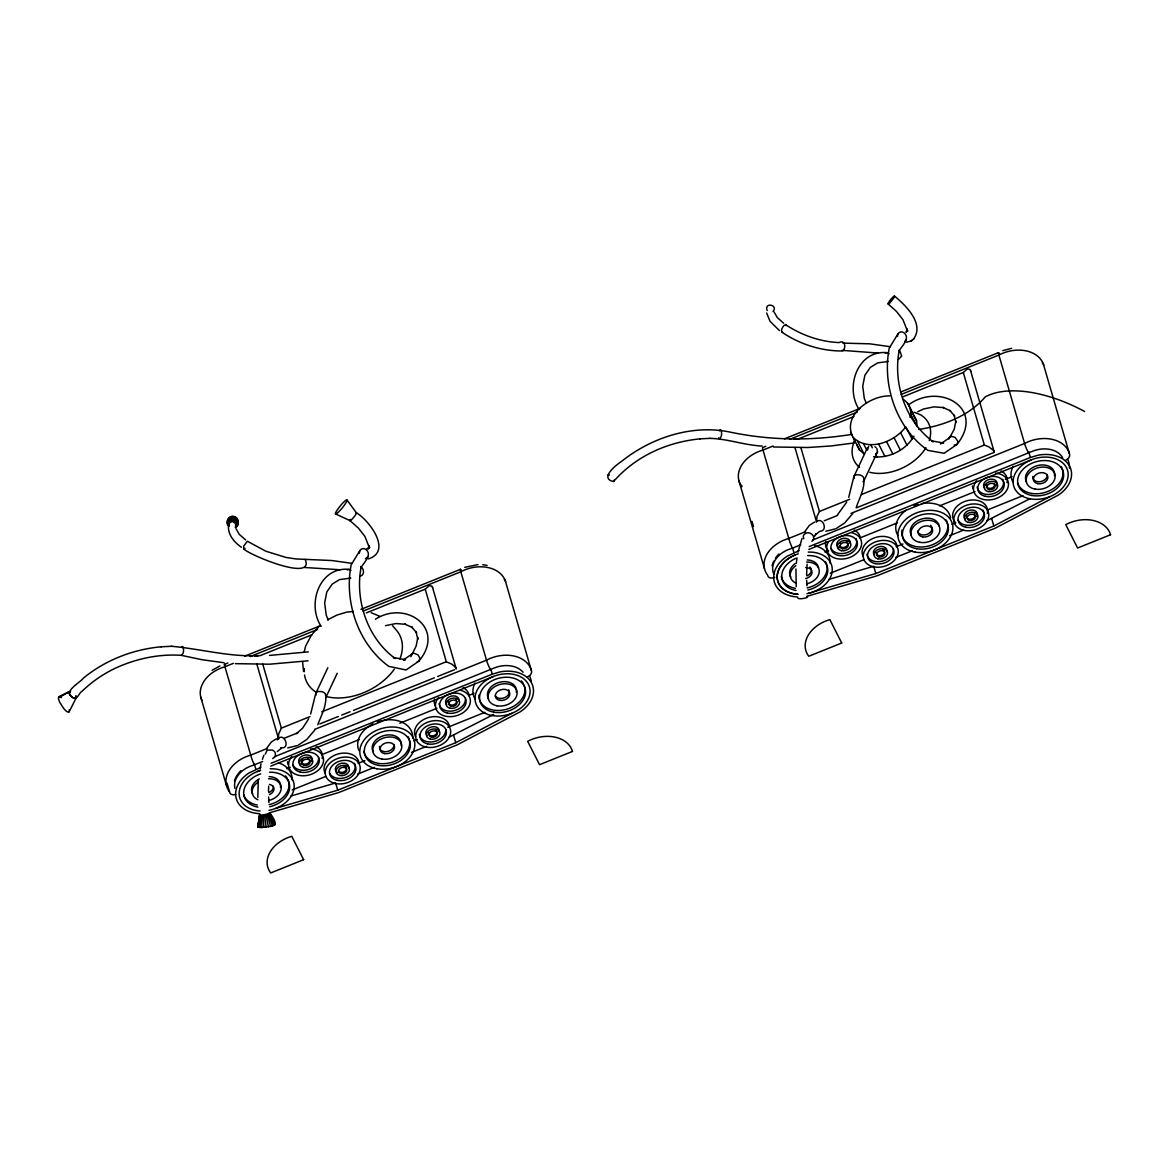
<?xml version="1.0" encoding="UTF-8"?>
<svg xmlns="http://www.w3.org/2000/svg" width="1169" height="1169" viewBox="0 0 1169 1169"><rect width="100%" height="100%" fill="white"/><g stroke="black" fill="none" stroke-linecap="round" stroke-linejoin="round"><path stroke-width="1.5" d="M260.307 814.384L257.925 827.17L261.812 827.52L262.017 815.348L270.068 813.273L273.488 822.348M268.519 791.515L268.665 786.123M795.943 568.982L796.206 586.633M806.595 574.827L807.107 564.203M359.424 553.156C358.825 549.605 363.179 547.063 365.912 549.474C372.721 554.997 363.617 562.727 360.958 567.71L361.177 566.76C354.704 600.092 367.402 638.289 395.239 658.527L393.442 657.533L405.57 659.725L403.29 660.032M897.5 336.467C896.886 332.917 901.255 330.374 903.988 332.785C910.797 338.323 901.694 346.039 899.019 351.021L899.253 350.072C892.78 383.403 905.464 421.614 933.315 441.838L932.497 441.181M258.276 780.03L257.808 797.375M260.059 827.52L260.935 815.348L262.017 815.348M232.865 516.303C227.926 516.128 225.325 522.85 228.759 526.284L229.782 522.441L232.441 521.345L232.865 516.303C238.534 516.464 240.317 524.983 235.451 527.657M259.752 819.337L260.117 816.035M258.729 827.418L259.503 814.925M796.352 563.341L796.995 557.92M868.713 446.193L867.515 449.948M863 481.599A4.983 3.39 16.9 0 0 864.227 480.108L877.524 451.877L876.896 448.618M237.541 525.524L235.553 527.482L235.627 523.464L232.441 521.345M257.706 826.834L259.723 814.676M257.925 827.17L259.635 815.144M233.405 521.506L234.311 516.566M259.927 768.749L261.052 763.839M798.003 552.075L801.992 538.558M304.145 652.302L305.562 646.238L311.436 635.132M910.052 417.348C912.288 410.582 909.058 402.984 903.126 399.257M234.297 521.944L235.641 517.209M385.492 625.663L395.926 623.545L405.57 624.29L404.81 624.114L412.438 627.563L411.693 627.022L416.602 632.75L416.076 631.932L417.815 639.326L417.815 637.529L416.149 646.033L410.86 656.715M359.847 550.657L351.153 564.846C343.978 601.728 358.035 644.002 388.839 666.388L406.038 669.983L419.028 661.04L419.846 658.176L418.034 654.874L413.519 653.047L403.656 659.711M948.907 438.93L954.225 429.344L955.877 420.855L955.891 422.637M927.733 450.357L944.114 453.294L957.104 444.352L957.922 441.487L955.073 437.352L951.595 436.358L940.387 444.001M58.698 696.972L69.263 691.77L58.45 697.776A9.586 2.63 56.1 0 0 59.882 702.525L63.667 708.399A8.738 2.396 56.1 0 0 67.568 711.95L69.073 711.906L76.321 697.615M69.073 711.906L69.322 711.117A9.586 2.63 56.1 0 0 69.19 709.861M310.647 714.025L315.762 693.363L327.846 667.689M848.723 497.336L853.838 476.674L867.442 447.8M773.381 446.982L807.735 447.508L831.188 445.944L854.407 442.905L854.349 439.12M262.382 759.324L263.916 755.247M235.057 522.616L236.781 518.203M856.322 507.112C859.536 497.892 865.732 486.976 863.438 477.186A5.787 3.945 16.9 0 0 860.077 474.965L856.103 474.76A4.983 3.39 16.9 0 0 853.838 476.674L853.998 478.618M161.307 646.778C133.018 649.35 105.356 660.076 83.364 678.166C79.638 683.164 62.118 691.61 73.165 697.791C77.446 700.246 79.112 692.457 82.195 691.127C91.693 681.965 102.2 674.688 113.51 669.106C134.859 658.775 158.852 653.778 181.253 655.327A4.924 1.724 -82.8 0 0 181.677 655.327L182.934 653.603A4.194 1.461 -82.8 0 0 183.577 650.329L183.226 647.421A4.924 1.724 -82.8 0 0 182.086 646.589L181.648 646.895M75.897 697.937L75.883 695.95M851.31 434.459C811.534 440.786 771.642 440.64 731.297 432.355C692.998 423.865 651.659 437.279 621.44 461.477C615.566 465.306 599.346 478.501 613.535 481.555C635.483 456.348 666.885 442.072 700.187 438.843M613.973 481.248L614.193 480.064M337.227 673.271L326.151 696.797A4.983 3.39 16.9 0 1 325.698 697.63M906.223 332.391L907.056 328.825L907.012 329.921L902.965 319.707L896.506 311.451L888.133 303.984M235.627 523.464L237.643 519.489M317.763 724.722C321.343 715.282 327.583 703.986 325.377 693.875A5.787 3.945 16.9 0 0 322.001 691.653L318.026 691.449A4.983 3.39 16.9 0 0 315.762 693.363L315.922 695.307M877.524 451.877L876.253 453.484M873.535 456.758C889.273 458.496 906.092 449.933 913.91 436.154M308.689 718.73L302.771 727.995L296.473 733.737M846.765 502.042L837.413 514.93M266.532 748.555L271.296 742.037L276.395 738.808M804.608 531.866L809.372 525.363L814.472 522.119M814.501 536.454L816.035 533.809L815.363 534.876L819.191 531.807M419.598 660.251C445.491 628.06 405.994 599.712 375.41 619.219M957.674 443.562C985.072 407.806 939.145 382.175 908.634 404.825L912.901 414.031L912.668 412.935M235.992 524.443L238.184 520.965M897.924 333.983L889.229 348.157C882.054 385.039 896.112 427.328 926.915 449.7M309.975 716.626L281.364 728.141L278.646 734.044L278.397 738.297A4.808 2.791 -75.6 0 0 278.631 739.086M277.331 739.816C283.629 730.406 291.636 749.563 280.633 747.751M849.731 499.265L819.44 511.467L817.087 516.143L816.459 521.608L794.92 447.449M368.045 556.649L365.459 558.738M906.121 339.96L904.587 341.655M314.724 730.114L306.731 739.524L298.285 745.106M411.123 654.64L411.693 653.851M852.8 513.425L844.807 522.835L836.361 528.417M949.184 437.951L949.754 437.162M719.3 430.791L720.162 429.9A4.924 1.724 -82.8 0 1 721.302 430.747L721.638 433.655A4.194 1.461 -82.8 0 1 721.01 436.914L719.753 438.638A4.924 1.724 -82.8 0 1 718.628 437.791M913.354 339.244C924.957 324.032 905.77 305.314 894.431 296.049M773.03 311.612C778.671 304.539 763.766 301.997 767.185 310.589M236.094 525.495L238.344 522.528M227.809 662.998L224.433 664.357L224.55 665.453L251.89 759.076L254.243 764.891L262.689 761.487M765.87 446.31L762.509 447.669L762.626 448.764L789.966 542.387L792.319 548.203L800.75 544.798M366.306 612.907L425.209 589.176L429.155 585.713L431.712 586.005A4.808 2.791 -75.6 0 1 432.676 588.022M902.702 396.89L963.285 372.487L967.231 369.024L969.788 369.316A4.808 2.791 -75.6 0 1 970.738 371.333M254.988 656.204L260.278 655.59L312.444 634.592M312.839 633.437L319.327 626.116M889.945 395.882C869.941 395.37 841.475 415.667 853.122 437.411C868.509 452.257 894.49 442.028 905.829 426.817L912.171 439.31M235.948 526.532L238.125 524.092M261.812 827.52C272.041 825.635 281.115 828.397 270.2 813.478M797.799 597.987C798.31 599.916 810.672 597.607 806.829 596.365M842.893 343.116L869.853 343.832L890.34 346.711M277.287 751.55L281.115 748.496M816.108 522.046C822.523 515.821 828.733 530.887 819.937 531.281M347.222 569.975L349.356 569.376L350.963 570.428M885.298 353.286L886.613 352.6L889.039 353.754M811.944 541.437L813.829 538.573L813.361 536.162A5.64 4.764 22.2 0 0 810.395 533.371C806.946 531.237 801.554 534.686 803.761 538.719M906.15 332.011L907.904 330.695L906.939 331.426M906.457 342.239L910.899 341.07L914.319 338.528M910.899 341.07L911.864 340.354M245.125 548.319L243.678 548.787L243.663 546.142L247.375 541.247L265.831 551.213L285.996 557.452L296.049 558.957L331.777 560.521L352.264 563.385M69.439 691.931L70.52 691.551A4.647 2.031 42.7 0 0 69.57 694.313A4.647 2.031 42.7 0 0 74.378 698.302A4.647 2.031 42.7 0 0 76.073 696.139M607.515 475.242L609.385 475.023M360.315 576.2C365.006 574.768 364.027 568.821 360.71 566.527M898.391 359.511L901.664 356.136L899.721 350.642M419.028 661.04L417.201 661.829M957.104 444.352L954.138 445.111M212.1 670.275L219.918 665.921M448.589 737.478L493.727 714.42M275.884 808.29L337.753 790.2L455.749 742.695L511.876 713.265M986.665 520.789L1030.21 498.578M806.946 593.677A28.012 20.414 -16.2 0 0 813.96 591.616L875.829 573.526L993.825 526.006L1049.952 496.577M260.95 767.346L248.909 773.016A31.519 22.971 -16.2 0 0 236.182 798.281A31.519 22.971 -16.2 0 0 259.503 813.653M799.026 550.657L786.985 556.327A31.519 22.971 -16.2 0 0 774.243 581.607A31.519 22.971 -16.2 0 0 797.579 596.964M327.539 619.848L336.906 615.069L346.813 612.088L353.316 611.445M258.086 826.41L259.036 825.942M69.745 691.493L59.283 696.695L60.189 696.929A8.738 2.396 56.1 0 1 61.358 697.674M917.753 411.736L923.568 408.989L934.002 406.856L943.646 407.601L942.886 407.426L950.514 410.874L949.769 410.334L954.678 416.062L954.152 415.243L955.541 421.161M274.496 756.723L494.648 667.835A24.169 17.623 -16.2 0 1 523.084 672.292M812.572 540.049L1032.724 451.161A24.169 17.623 -16.2 0 1 1062.709 457.927M272.698 758.608L275.446 756.387L275.285 752.851A5.64 4.764 22.2 0 0 272.319 750.06L267.117 750.133L265.275 754.195M244.657 656.204L320.511 625.663M360.973 609.37L460.425 569.318M784.414 438.843L860.282 408.288M900.729 391.995L998.501 352.629M233.347 663.364L224.93 666.754A31.519 22.985 -16.2 0 0 201.945 700.319M250.195 656.569L317.603 629.433M363.091 611.109L460.82 571.758A31.519 22.985 -16.2 0 1 505.622 581.87L531.311 670.275A6.488 4.428 -21.9 0 1 526.751 677.246M773.118 445.988L763.006 450.065A31.519 22.985 -16.2 0 0 741.92 486.699M789.966 439.208L857.359 412.072M901.167 394.421L998.896 355.069A31.519 22.985 -16.2 0 1 1043.683 365.181L1069.387 453.601A6.488 4.428 -21.9 0 1 1065.748 460.162M798.354 438.916L853.896 416.544M321.753 711.877L446.295 661.727L451.979 664.24L455.267 667.061M861.509 494.516L984.356 445.038L988.974 446.923L993.343 450.372A4.808 2.163 35.4 0 1 994.278 452.33L856.219 507.916M284.476 738.165L297.949 732.744M319.838 723.932L338.352 716.465M341.713 715.107L350.13 711.716M353.506 710.372L434.313 677.83M437.688 676.471L454.522 669.691M824.233 520.804L837.705 515.383M267.467 748.379L250.619 755.159A31.519 22.985 -16.2 0 0 229.533 791.808A6.488 4.355 -31.9 0 0 235.743 794.409M314.651 729.383L486.509 660.178A31.519 22.985 -16.2 0 1 531.311 670.275M805.543 531.69L788.695 538.485A31.519 22.985 -16.2 0 0 767.609 575.119A6.488 4.355 -31.9 0 0 774.726 577.369M851.032 513.381L1024.585 443.489A31.519 22.985 -16.2 0 1 1069.387 453.601M271.076 763.269L492.295 674.177L499.967 671.912A31.519 22.971 -16.2 0 1 531.676 683.178A31.519 22.971 -16.2 0 1 520.22 711.819L457.123 744.887L338.689 792.567L269.148 812.923M809.153 546.581L1030.371 457.488L1038.043 455.223A31.519 22.971 -16.2 0 1 1069.737 466.489A31.519 22.971 -16.2 0 1 1058.296 495.13L995.199 528.198L876.765 575.893L807.224 596.234M257.253 771.584L260.629 770.225M270.74 766.148L493.245 676.544M808.816 549.459L1031.321 459.855M286.858 768.72L290.263 767.346M322.264 754.473L359.38 739.524M399.813 723.231L436.914 708.297M468.93 695.394L474 693.363M824.934 552.031L828.339 550.672M860.34 537.784L897.441 522.835M939.569 505.87L974.99 491.608M1005.325 479.392L1012.076 476.674M292.192 789.937L326.019 776.318M358.138 763.372L364.903 760.654M413.928 740.912L417.318 739.539M447.756 727.293L484.945 712.316M830.268 573.248L864.081 559.63M896.214 546.697L902.979 543.965M952.004 524.223L955.394 522.864M987.513 509.918L1023.021 495.627M357.568 774.141L374.416 767.346M411.503 752.412L426.67 746.304M895.644 557.452L912.492 550.672M949.579 535.723L963.066 530.302M792.319 548.203L788.038 549.693A24.169 17.623 -16.2 0 0 773.936 574.213M254.243 764.891L249.961 766.382A24.169 17.623 -16.2 0 0 234.925 788.33M835.28 528.914L825.811 531.237M297.204 745.603L287.735 747.912M1002.812 350.656L1011.638 348.289M464.736 567.33L478.063 564.583M305.182 559.396C315.177 582.396 248.792 554.88 243.678 548.787M782.631 332.04C779.635 331.382 783.157 325.289 785.451 324.558C801.276 335.065 819.893 341.772 838.991 342.575C845.611 339.273 846.02 348.318 842.805 350.948C821.164 351.226 799.625 344.183 781.754 332.098M793.912 438.828L797.273 438.682M941.366 443.343L943.646 443.036L931.518 440.845M829.04 579.342L873.725 566.278L875.829 573.526M290.964 796.031L335.649 782.967L337.753 790.2M366.701 548.875L369.828 547.384L368.147 549.065L368.98 545.514L368.936 546.61L364.889 536.396L358.43 528.14L350.057 520.673M368.381 558.928C392.463 551.257 369.404 520.526 356.355 512.738M308.324 651.878L269.557 655.414M308.061 660.806L269.659 664.197L235.305 663.656M886.613 352.6C857.169 350.247 844.807 387.801 859.2 409.603M887.271 361.63L877.685 362.872L870.321 367.402L864.87 375.293L862.722 386.267L864.315 398.497L866.346 403.29M348.552 569.288C319.108 566.921 306.731 604.49 321.124 626.292M350.802 578.1L339.609 579.561L332.244 584.091L326.794 591.982L324.646 602.956L326.239 615.186L328.27 619.979M699.968 438.843L710.153 438.346M171.58 646.282C200.41 648.839 228.949 657.051 258.305 655.604M161.088 646.793L171.872 646.267M709.846 438.36C727.498 438.726 744.434 445.243 762.159 446.047M260.117 815.29L260.935 815.348M878.065 353.067L842.177 350.349M340.004 569.756L304.393 567.476M224.083 662.721L202.076 659.725L181.253 655.327M482.782 564.715L487.078 565.387M274.145 823.897L275.153 824.466M914.216 412.204L920.69 414.878A41.646 28.231 -26.9 0 1 929.238 440.611M371.187 612.746L379.837 616.326M335.649 513.98L350.057 520.673M887.242 360.929L888.075 361.323M783.654 323.228L777.283 317.588L774.214 312.167M779.46 330.579L770.006 321.285L766.689 313M245.578 539.917L239.207 534.277L236.138 528.841M241.384 547.267C234.735 542.577 228.291 535.519 228.437 526.868M224.433 664.357L225.149 665.497M874.953 446.733L876.049 447.595M856.848 444.804L859.463 449.904L863.935 453.82L857.593 441.327M392.579 625.678L397.153 631.099A52.064 35.304 -26.9 0 1 399.9 659.009M347.091 500.157A9.06 1.388 -50.7 0 1 338.455 512.051A9.06 1.388 -50.7 0 1 338.221 508.559A9.06 1.388 -50.7 0 1 347.091 500.157L356.487 512.899M228.729 526.474L227.327 523.727M785.831 324.661L786.152 325.61M913.939 415.667L916.554 420.767L917.139 426.67L910.797 414.177M907.597 403.173L909.19 406.301M910.213 408.273L916.554 420.767M900.627 432.691L906.969 445.184M894.051 437.703L900.393 450.197M886.54 441.546L892.868 454.04M878.591 443.928L884.933 456.421M870.773 444.702L872.366 447.829M875.537 454.083L877.115 457.196M863.613 443.825L866.784 450.065M850.506 432.311L852.084 435.438M853.122 437.411L859.463 449.904M227.166 522.163L228.642 525.246M270.068 813.273L274.934 824.13M269.966 813.741L274.773 824.89M269.396 814.033L273.838 825.358M227.385 520.6L228.788 524.209M268.505 814.325L272.392 825.855M227.97 519.168L229.182 523.244M1028.691 451.702L1030.371 457.488M970.533 370.515L994.132 451.716M963.285 372.487L984.356 445.038M991.721 518.758L993.825 526.006M800.867 447.552L819.44 511.467M792.699 548.349L793.956 552.703M752.003 521.374L753.508 526.576M738.808 480.298L764.497 568.718M491.038 669.837L492.295 674.177M432.472 587.203L456.056 668.405M425.209 589.176L446.295 661.727M453.645 735.447L455.749 742.695M262.791 664.24L281.364 728.141M256.844 664.138L278.397 738.297M254.199 763.591L255.879 769.377M227.02 783.142L229.533 791.808M200.732 696.987L226.421 785.393M267.365 814.618L270.536 826.337M228.876 517.94L229.782 522.441M266.05 814.881L268.402 826.761M264.662 815.1L266.137 827.126M230.059 517.019L230.571 521.827M302.61 661.902L303.516 671.123M806.668 580.306L806.975 585.815M268.607 796.995L268.914 802.504M263.288 815.261L263.887 827.374M231.418 516.464L231.477 521.447M1042.324 362.843A6.488 4.428 -21.9 0 1 1043.683 365.181M1084.511 411.43A104.129 52.97 30.1 0 0 985.321 396.832A275.986 140.382 30.1 0 1 918.732 429.461M504.248 579.517A6.488 4.428 -21.9 0 1 505.607 581.87M455.267 667.061A4.808 2.163 35.4 0 1 456.202 669.004M356.004 512.855A5.085 0.789 -50.7 0 1 355.361 515.134A5.085 0.789 -50.7 0 1 351.153 520.03A5.085 0.789 -50.7 0 1 350.32 519.445M461.054 569.917A6.488 0.745 66.7 0 0 460.82 571.758L486.509 660.178A6.488 0.745 66.7 0 0 490.571 669.72M394.318 669.165A52.064 35.304 -26.9 0 1 326.326 696.549M316.624 692.545A52.064 35.304 -26.9 0 1 304.524 674.981M304.218 671.78A52.064 35.304 -26.9 0 1 304.276 668.507M445.725 729.295A13.473 9.82 -16.2 0 1 433.655 741.672A13.473 9.82 -16.2 0 1 419.364 734.41M426.992 735.491A6.882 5.012 -16.2 0 1 431.098 727.045A6.882 5.012 -16.2 0 1 439.193 731.896M415.55 736.704A17.827 13.005 -16.2 0 1 428.292 717.62A17.827 13.005 -16.2 0 1 449.466 726.694M435.482 730.026A4.223 3.083 -16.2 0 1 434.21 735.535A4.223 3.083 -16.2 0 1 428.731 732.744M269.615 772.241A23.453 17.097 -16.2 0 1 289.693 786.854A23.453 17.097 -16.2 0 1 269.732 806.756M257.911 807.136A23.453 17.097 -16.2 0 1 243.693 791.793A23.453 17.097 -16.2 0 1 260.658 773.863M287.998 779.635A23.453 17.097 -16.2 0 1 269.118 804.637M257.297 805.032A23.453 17.097 -16.2 0 1 243.59 794.511M285.441 775.865A23.453 17.097 -16.2 0 1 287.296 778.306M269.44 784.428A7.423 5.421 -16.2 0 1 273.955 788.929A7.423 5.421 -16.2 0 1 269.469 794.628M270.2 768.778A28.041 20.443 -16.2 0 1 294.193 786.781A28.041 20.443 -16.2 0 1 268.972 810.351M260.044 810.979A28.041 20.443 -16.2 0 1 239.134 793.43A28.041 20.443 -16.2 0 1 260.19 770.503M278.28 762.802A28.041 20.443 -16.2 0 1 292.075 779.928M269.162 776.625A14.802 10.799 -16.2 0 1 280.472 787.307M252.636 793.766A14.802 10.799 -16.2 0 1 259.313 778.919M268.534 778.744A14.802 10.799 -16.2 0 1 281.203 787.979A14.802 10.799 -16.2 0 1 268.607 800.546M257.852 799.786A14.802 10.799 -16.2 0 1 257.794 782.339M273.312 786.211A7.423 5.421 -16.2 0 1 268.885 792.611M383.344 720.352A28.041 20.443 -16.2 0 1 412.715 738.18M358.971 750.63A28.041 20.443 -16.2 0 1 372.984 723.83M377.324 721.96A28.041 20.443 -16.2 0 1 381.562 720.732M407.952 736.558A23.453 17.097 -16.2 0 1 392.711 762.056A23.453 17.097 -16.2 0 1 363.88 751.316M373.291 752.003A14.802 10.799 -16.2 0 1 384.776 735.374A14.802 10.799 -16.2 0 1 401.113 745.559M393.953 744.448A7.423 5.421 -16.2 0 1 386.749 751.638A7.423 5.421 -16.2 0 1 379.501 746.363M508.705 689.885A7.423 5.421 -16.2 0 1 504.774 697.615A7.423 5.421 -16.2 0 1 495.247 695.891M523.887 684.654A23.453 17.097 -16.2 0 1 505.008 709.656A23.453 17.097 -16.2 0 1 478.939 695.058M521.33 680.869A23.453 17.097 -16.2 0 1 523.186 683.31M475.038 698.989A28.041 20.443 -16.2 0 1 474.994 683.047M488.525 698.77A14.802 10.799 -16.2 0 1 500.011 682.141A14.802 10.799 -16.2 0 1 516.362 692.311M435.263 705.871A17.827 13.005 -16.2 0 1 434.517 699.135M463.041 687.65A17.827 13.005 -16.2 0 1 469.178 695.862M465.437 698.463A13.473 9.82 -16.2 0 1 453.367 710.84A13.473 9.82 -16.2 0 1 439.076 703.577M446.704 704.659A6.882 5.012 -16.2 0 1 450.81 696.213A6.882 5.012 -16.2 0 1 458.906 701.049M460.352 690.28A17.827 13.005 -16.2 0 1 468.272 707.552A17.827 13.005 -16.2 0 1 443.65 715.676A17.827 13.005 -16.2 0 1 438.594 697.455M456.655 701.137A4.223 3.083 -16.2 0 1 451.789 705.126A4.223 3.083 -16.2 0 1 448.764 701.093M455.925 699.705A4.223 3.083 -16.2 0 1 456.421 700.363M318.596 757.57A13.473 9.82 -16.2 0 1 308.236 769.538A13.473 9.82 -16.2 0 1 292.981 765.14M301.061 764.599A6.882 5.012 -16.2 0 1 299.892 757.907A6.882 5.012 -16.2 0 1 308.821 755.262A6.882 5.012 -16.2 0 1 311.538 761.501M310.647 748.964A17.827 13.005 -16.2 0 1 322.308 765.154A17.827 13.005 -16.2 0 1 297.7 775.062A17.827 13.005 -16.2 0 1 291.768 756.577M316.2 746.757A17.827 13.005 -16.2 0 1 322.133 758.447M288.436 764.979A17.827 13.005 -16.2 0 1 287.457 761.735M309.595 759.47A4.223 3.083 -16.2 0 1 306.57 764A4.223 3.083 -16.2 0 1 301.558 761.852M301.938 760.201A4.223 3.083 -16.2 0 1 302.523 759.426M307.447 757.98A4.223 3.083 -16.2 0 1 308.368 758.301M354.499 763.284A13.473 9.82 -16.2 0 1 346.535 777.122A13.473 9.82 -16.2 0 1 329.614 773.308M335.708 770.853A6.882 5.012 -16.2 0 1 341.494 763.269A6.882 5.012 -16.2 0 1 348.713 768.325M337.695 772.767A6.882 5.012 -16.2 0 1 336.511 771.935M325.07 773.147A17.827 13.005 -16.2 0 1 337.812 754.063A17.827 13.005 -16.2 0 1 358.985 763.138M346.229 767.638A4.223 3.083 -16.2 0 1 343.73 771.978A4.223 3.083 -16.2 0 1 338.425 770.78M344.095 766.133A4.223 3.083 -16.2 0 1 345.732 766.966M234.428 780.965A31.519 22.971 -16.2 0 1 240.829 770.663M529.557 675.93A31.519 22.971 -16.2 0 1 531.281 681.688M925.921 447.712A41.646 28.231 -26.9 0 1 869.794 472.291M859.463 467.264A41.646 28.231 -26.9 0 1 854.086 441.707M798.018 594.305A28.012 20.414 -16.2 0 1 777.18 577.895A28.012 20.414 -16.2 0 1 795.329 554.895M772.081 565.825A31.519 22.971 -16.2 0 1 773.746 561.193M775.456 558.212A31.519 22.971 -16.2 0 1 778.905 553.974M1067.633 459.256A31.519 22.971 -16.2 0 1 1069.43 468.053M983.056 510.152A13.473 9.82 -16.2 0 1 975.092 524.004A13.473 9.82 -16.2 0 1 958.171 520.176M965.068 518.802A6.882 5.012 -16.2 0 1 970.051 510.152A6.882 5.012 -16.2 0 1 976.729 516.552M955.731 522.821A17.827 13.005 -16.2 0 1 966.368 500.931A17.827 13.005 -16.2 0 1 987.323 513.483M974.288 513.849A4.223 3.083 -16.2 0 1 971.76 519.036A4.223 3.083 -16.2 0 1 966.807 516.055M807.691 555.553A23.453 17.097 -16.2 0 1 827.769 570.165A23.453 17.097 -16.2 0 1 807.808 590.067M795.987 590.462A23.453 17.097 -16.2 0 1 781.725 576.244A23.453 17.097 -16.2 0 1 795.884 558.285M825.372 561.617A23.453 17.097 -16.2 0 1 807.18 587.963M795.373 588.343A23.453 17.097 -16.2 0 1 781.316 576.375M805.675 567.623A7.423 5.421 -16.2 0 1 812.031 572.24A7.423 5.421 -16.2 0 1 805.719 578.553M808.276 552.089A28.041 20.443 -16.2 0 1 832.27 569.581A28.041 20.443 -16.2 0 1 808.407 593.37M797.682 594.261A28.041 20.443 -16.2 0 1 777.21 576.565A28.041 20.443 -16.2 0 1 798.266 553.814M814.749 545.689A28.041 20.443 -16.2 0 1 830.151 563.253M806.61 562.055A14.802 10.799 -16.2 0 1 819.279 571.29A14.802 10.799 -16.2 0 1 806.668 583.857M795.928 583.097A14.802 10.799 -16.2 0 1 795.87 565.65M790.712 577.077A14.802 10.799 -16.2 0 1 795.256 563.546M807.238 559.951A14.802 10.799 -16.2 0 1 818.534 567.754M809.927 567.067A7.423 5.421 -16.2 0 1 806.961 575.922M897.88 535.534A28.041 20.443 -16.2 0 1 906.472 509.903M914.026 505.797A28.041 20.443 -16.2 0 1 918.22 504.394M921.42 503.678A28.041 20.443 -16.2 0 1 950.572 517.882M946.028 519.869A23.453 17.097 -16.2 0 1 927.835 546.201A23.453 17.097 -16.2 0 1 901.942 530.083M911.367 535.314A14.802 10.799 -16.2 0 1 920.982 519.211A14.802 10.799 -16.2 0 1 939.189 525.992M930.582 525.319A7.423 5.421 -16.2 0 1 927.616 534.16A7.423 5.421 -16.2 0 1 917.577 531.106M1061.262 466.636A23.453 17.097 -16.2 0 1 1046.986 491.798A23.453 17.097 -16.2 0 1 1017.556 482.826M1013.114 482.3A28.041 20.443 -16.2 0 1 1013.07 466.358M1026.601 482.081A14.802 10.799 -16.2 0 1 1038.087 465.452A14.802 10.799 -16.2 0 1 1054.438 475.637M1047.278 474.526A7.423 5.421 -16.2 0 1 1040.059 481.716A7.423 5.421 -16.2 0 1 1032.811 476.441M1001.117 470.961A17.827 13.005 -16.2 0 1 1007.035 482.651M973.339 489.183A17.827 13.005 -16.2 0 1 972.374 485.939M1002.768 479.319A13.473 9.82 -16.2 0 1 993.153 493.742A13.473 9.82 -16.2 0 1 977.152 486.888M984.78 487.97A6.882 5.012 -16.2 0 1 989.763 479.305A6.882 5.012 -16.2 0 1 996.441 485.705M995.564 473.167A17.827 13.005 -16.2 0 1 1007.225 489.358A17.827 13.005 -16.2 0 1 982.603 499.265A17.827 13.005 -16.2 0 1 976.67 480.78M994.498 483.674A4.223 3.083 -16.2 0 1 990.406 488.408A4.223 3.083 -16.2 0 1 986.841 484.404M855.942 538.427A13.473 9.82 -16.2 0 1 847.978 552.279A13.473 9.82 -16.2 0 1 831.057 548.451M839.137 547.91A6.882 5.012 -16.2 0 1 841.212 538.938A6.882 5.012 -16.2 0 1 850.141 543.483M851.587 532.699A17.827 13.005 -16.2 0 1 859.975 549.225A17.827 13.005 -16.2 0 1 836.683 558.607A17.827 13.005 -16.2 0 1 828.295 542.08M828.602 551.096A17.827 13.005 -16.2 0 1 825.752 541.568M854.276 530.083A17.827 13.005 -16.2 0 1 860.428 538.281M846.444 541.612A4.223 3.083 -16.2 0 1 846.122 546.624A4.223 3.083 -16.2 0 1 839.853 545.938M840.014 543.512A4.223 3.083 -16.2 0 1 840.599 542.752M893.321 549.05A13.473 9.82 -16.2 0 1 881.236 561.427A13.473 9.82 -16.2 0 1 866.96 554.164M874.587 555.246A6.882 5.012 -16.2 0 1 878.693 546.8A6.882 5.012 -16.2 0 1 886.789 551.636M863.146 556.459A17.827 13.005 -16.2 0 1 875.888 537.375A17.827 13.005 -16.2 0 1 897.061 546.449M883.077 549.781A4.223 3.083 -16.2 0 1 881.806 555.29A4.223 3.083 -16.2 0 1 876.312 552.499M741.672 486.07A6.488 4.355 -31.9 0 1 741.57 485.383M999.422 353.696A6.488 0.745 66.7 0 0 998.896 355.069L1024.585 443.489A6.488 0.745 66.7 0 0 1028.647 453.031M303.648 859.683L270.711 872.951A31.519 22.985 -16.2 0 1 291.782 836.317L303.648 859.683M572.474 751.433L539.537 764.687L527.672 741.321A31.519 22.985 -16.2 0 1 572.474 751.433M841.724 643.008L808.787 656.262A31.519 22.985 -16.2 0 1 829.858 619.628L841.724 643.008M1110.55 534.744L1077.613 548.013L1065.748 524.633A31.519 22.985 -16.2 0 1 1110.55 534.744M889.711 302.903A5.085 0.789 -50.7 0 0 894.563 296.21A5.085 0.789 -50.7 0 0 889.58 300.944A5.085 0.789 -50.7 0 0 889.711 302.903M430.309 739.071A6.882 5.012 -16.2 0 0 439.924 732.758A6.882 5.012 -16.2 0 0 429.33 730.377A6.882 5.012 -16.2 0 0 430.309 739.071M427.562 743.849A13.473 9.82 -16.2 0 0 446.368 731.516A13.473 9.82 -16.2 0 0 425.633 726.84A13.473 9.82 -16.2 0 0 427.562 743.849M425.735 747.02A17.827 13.005 -16.2 0 0 450.635 730.683A17.827 13.005 -16.2 0 0 423.193 724.488A17.827 13.005 -16.2 0 0 425.735 747.02M431.419 737.142A4.223 3.083 -16.2 0 0 437.323 733.27A4.223 3.083 -16.2 0 0 430.82 731.794A4.223 3.083 -16.2 0 0 431.419 737.142M378.551 765.388A23.453 17.097 -16.2 0 0 410.129 742.856A23.453 17.097 -16.2 0 0 373.262 736.178A23.453 17.097 -16.2 0 0 378.551 765.388M384.543 753.596A7.423 5.421 -16.2 0 0 394.537 746.465A7.423 5.421 -16.2 0 0 382.862 744.346A7.423 5.421 -16.2 0 0 384.543 753.596M376.842 768.764A28.041 20.443 -16.2 0 0 414.6 741.818A28.041 20.443 -16.2 0 0 370.5 733.84A28.041 20.443 -16.2 0 0 376.842 768.764M381.781 759.032A14.802 10.799 -16.2 0 0 401.727 744.799A14.802 10.799 -16.2 0 0 378.435 740.591A14.802 10.799 -16.2 0 0 381.781 759.032M499.777 700.363A7.423 5.421 -16.2 0 0 509.786 693.232A7.423 5.421 -16.2 0 0 498.111 691.113A7.423 5.421 -16.2 0 0 499.777 700.363M493.8 712.155A23.453 17.097 -16.2 0 0 525.378 689.608A23.453 17.097 -16.2 0 0 488.496 682.944A23.453 17.097 -16.2 0 0 493.8 712.155M497.03 705.798A14.802 10.799 -16.2 0 0 516.961 691.566A14.802 10.799 -16.2 0 0 493.683 687.343A14.802 10.799 -16.2 0 0 497.03 705.798M492.076 715.53A28.041 20.443 -16.2 0 0 529.849 688.585A28.041 20.443 -16.2 0 0 485.749 680.592A28.041 20.443 -16.2 0 0 492.076 715.53M447.274 713.017A13.473 9.82 -16.2 0 0 466.08 700.669A13.473 9.82 -16.2 0 0 445.345 695.993A13.473 9.82 -16.2 0 0 447.274 713.017M450.021 708.239A6.882 5.012 -16.2 0 0 459.636 701.926A6.882 5.012 -16.2 0 0 449.042 699.53A6.882 5.012 -16.2 0 0 450.021 708.239M451.132 706.295A4.223 3.083 -16.2 0 0 457.035 702.437A4.223 3.083 -16.2 0 0 450.533 700.962A4.223 3.083 -16.2 0 0 451.132 706.295M303.18 767.346A6.882 5.012 -16.2 0 0 312.795 761.034A6.882 5.012 -16.2 0 0 302.201 758.652A6.882 5.012 -16.2 0 0 303.18 767.346M300.433 772.124A13.473 9.82 -16.2 0 0 319.239 759.792A13.473 9.82 -16.2 0 0 298.519 755.116A13.473 9.82 -16.2 0 0 300.433 772.124M304.291 765.417A4.223 3.083 -16.2 0 0 310.194 761.545A4.223 3.083 -16.2 0 0 303.692 760.069A4.223 3.083 -16.2 0 0 304.291 765.417M339.828 775.5A6.882 5.012 -16.2 0 0 349.443 769.202A6.882 5.012 -16.2 0 0 338.849 766.806A6.882 5.012 -16.2 0 0 339.828 775.5M337.067 780.293A13.473 9.82 -16.2 0 0 355.887 767.945A13.473 9.82 -16.2 0 0 335.152 763.269A13.473 9.82 -16.2 0 0 337.067 780.293M335.255 783.464A17.827 13.005 -16.2 0 0 360.154 767.127A17.827 13.005 -16.2 0 0 332.712 760.931A17.827 13.005 -16.2 0 0 335.255 783.464M340.939 773.571A4.223 3.083 -16.2 0 0 346.842 769.699A4.223 3.083 -16.2 0 0 340.34 768.238A4.223 3.083 -16.2 0 0 340.939 773.571M1030.152 498.842A28.041 20.443 -16.2 0 0 1067.925 471.896A28.041 20.443 -16.2 0 0 1023.825 463.918A28.041 20.443 -16.2 0 0 1030.152 498.842M968.385 522.382A6.882 5.012 -16.2 0 0 978 516.07A6.882 5.012 -16.2 0 0 967.406 513.688A6.882 5.012 -16.2 0 0 968.385 522.382M965.623 527.175A13.473 9.82 -16.2 0 0 984.444 514.828A13.473 9.82 -16.2 0 0 963.709 510.152A13.473 9.82 -16.2 0 0 965.623 527.175M963.811 530.331A17.827 13.005 -16.2 0 0 988.711 513.995A17.827 13.005 -16.2 0 0 961.269 507.814A17.827 13.005 -16.2 0 0 963.811 530.331M969.496 520.453A4.223 3.083 -16.2 0 0 975.399 516.581A4.223 3.083 -16.2 0 0 968.896 515.12A4.223 3.083 -16.2 0 0 969.496 520.453M916.628 548.699A23.453 17.097 -16.2 0 0 948.205 526.167A23.453 17.097 -16.2 0 0 911.338 519.489A23.453 17.097 -16.2 0 0 916.628 548.699M922.619 536.922A7.423 5.421 -16.2 0 0 932.614 529.776A7.423 5.421 -16.2 0 0 920.938 527.657A7.423 5.421 -16.2 0 0 922.619 536.922M914.918 552.075A28.041 20.443 -16.2 0 0 952.677 525.129A28.041 20.443 -16.2 0 0 908.576 517.151A28.041 20.443 -16.2 0 0 914.918 552.075M919.857 542.343A14.802 10.799 -16.2 0 0 939.803 528.11A14.802 10.799 -16.2 0 0 916.511 523.902A14.802 10.799 -16.2 0 0 919.857 542.343M1037.853 483.674A7.423 5.421 -16.2 0 0 1047.862 476.543A7.423 5.421 -16.2 0 0 1036.187 474.424A7.423 5.421 -16.2 0 0 1037.853 483.674M1031.876 495.466A23.453 17.097 -16.2 0 0 1063.454 472.934A23.453 17.097 -16.2 0 0 1026.572 466.256A23.453 17.097 -16.2 0 0 1031.876 495.466M1035.106 489.11A14.802 10.799 -16.2 0 0 1055.037 474.877A14.802 10.799 -16.2 0 0 1031.759 470.669A14.802 10.799 -16.2 0 0 1035.106 489.11M985.335 496.328A13.473 9.82 -16.2 0 0 1004.156 483.995A13.473 9.82 -16.2 0 0 983.421 479.319A13.473 9.82 -16.2 0 0 985.335 496.328M988.097 491.55A6.882 5.012 -16.2 0 0 997.712 485.237A6.882 5.012 -16.2 0 0 987.118 482.855A6.882 5.012 -16.2 0 0 988.097 491.55M989.208 489.621A4.223 3.083 -16.2 0 0 995.111 485.749A4.223 3.083 -16.2 0 0 988.609 484.273A4.223 3.083 -16.2 0 0 989.208 489.621M841.256 550.657A6.882 5.012 -16.2 0 0 850.871 544.345A6.882 5.012 -16.2 0 0 840.277 541.963A6.882 5.012 -16.2 0 0 841.256 550.657M838.509 555.45A13.473 9.82 -16.2 0 0 857.315 543.103A13.473 9.82 -16.2 0 0 836.595 538.427A13.473 9.82 -16.2 0 0 838.509 555.45M842.367 548.729A4.223 3.083 -16.2 0 0 848.27 544.856A4.223 3.083 -16.2 0 0 841.768 543.395A4.223 3.083 -16.2 0 0 842.367 548.729M877.904 558.826A6.882 5.012 -16.2 0 0 887.505 552.513A6.882 5.012 -16.2 0 0 876.925 550.131A6.882 5.012 -16.2 0 0 877.904 558.826M875.143 563.604A13.473 9.82 -16.2 0 0 893.964 551.271A13.473 9.82 -16.2 0 0 873.228 546.581A13.473 9.82 -16.2 0 0 875.143 563.604M873.331 566.775A17.827 13.005 -16.2 0 0 898.216 550.438A17.827 13.005 -16.2 0 0 870.788 544.243A17.827 13.005 -16.2 0 0 873.331 566.775M879.015 556.882A4.223 3.083 -16.2 0 0 884.918 553.025A4.223 3.083 -16.2 0 0 878.416 551.549A4.223 3.083 -16.2 0 0 879.015 556.882"/></g></svg>
